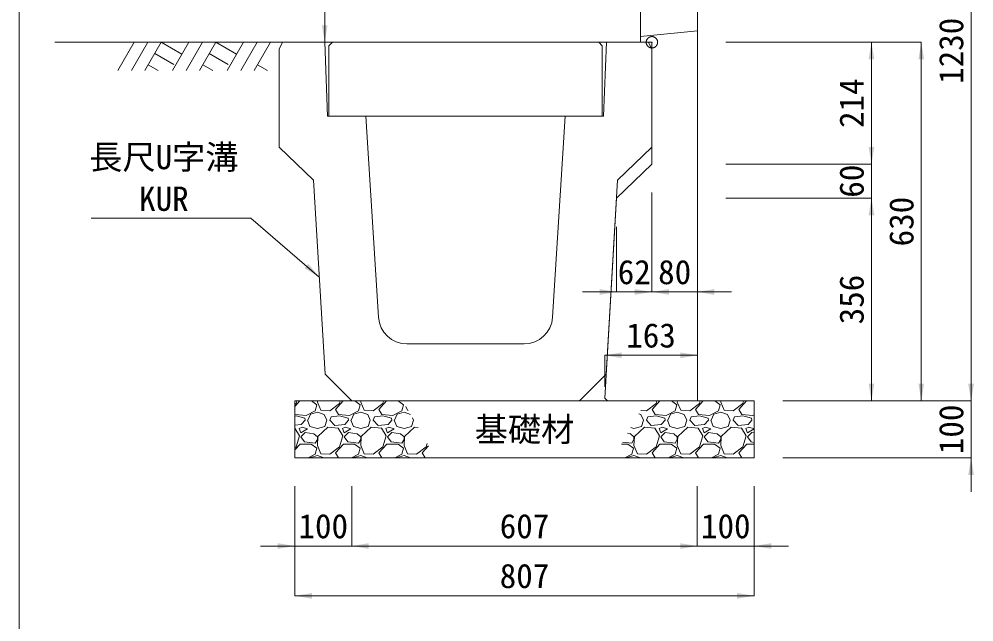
# Model space of a CAD drawing. Units: millimetres at full size, sheet at 1:40. Extents: x 206103 to 244503, y 883348 to 903496.
# Drawn here: x 234503 to 236181, y 890460 to 891519 of the extents above; entities that cross this region are included whole.
import ezdxf
from ezdxf.enums import TextEntityAlignment as Align

# ---------------------------------------------------------------- set-up
doc = ezdxf.new("R2010")
doc.units = ezdxf.units.MM
doc.header["$LTSCALE"] = 40
doc.header["$PDMODE"] = 32
doc.header["$PDSIZE"] = 20
doc.linetypes.add('DASHED', pattern=[7.5, 6, -1.5])
doc.linetypes.add('USER1', pattern=[28.575, 19.05, -3.175, 3.175, -3.175])
for name, color, linetype, lineweight in [('0_2', 7, 'Continuous', 20), ('パネックスKUR', 2, 'Continuous', 20), ('図枠', 5, 'Continuous', 13), ('基礎材', 7, 'Continuous', 15), ('寸法線', 7, 'Continuous', 13), ('引出線', 4, 'Continuous', 13), ('本体', 2, 'Continuous', 13), ('補助線', 8, 'USER1', 13), ('ﾊｯﾁﾝｸﾞ', 7, 'Continuous', 5)]:
    doc.layers.add(name, color=color, linetype=linetype, lineweight=lineweight)
doc.styles.add('ＭＳ ゴシック', font='')
doc.styles.get('ＭＳ ゴシック').set_extended_font_data('MS Gothic')

# ---------------------------------------------------------------- blocks, each defined once
blk = doc.blocks.new('filled_arrow')
at = {"color": 0, "linetype": 'Continuous', "lineweight": -2}
blk.add_solid([(7.5, 1.25), (0, 0), (7.5, -1.25)], dxfattribs=at)

msp = doc.modelspace()

# ---------------------------------------------------------------- linework, layer by layer
at = {"layer": '0_2'}
msp.add_line((234966.21, 891478.33), (234566.21, 891478.33), dxfattribs=at)
at = {"layer": 'パネックスKUR'}
for p, q in [((235695.21, 892078.33), (235695.21, 890848.33)), ((235595.21, 892073.33), (235595.21, 891478.33)), ((235615.21, 891478.33), (235595.21, 891478.33)), ((235615.21, 891478.33), (235615.21, 891264.33)), ((235615.21, 891264.33), (235553.21, 891204.33)), ((235553.21, 891204.33), (235532.5, 890853.32)), ((235532.5, 890853.32), (235537.21, 890848.33)), ((235695.21, 890848.33), (235537.21, 890848.33))]:
    msp.add_line(p, q, dxfattribs=at)
at = {"layer": 'パネックスKUR', "linetype": 'DASHED', "lineweight": 9}
msp.add_line((235595.21, 891488.33), (235695.21, 891498.33), dxfattribs=at)
at = {"layer": '図枠'}
msp.add_line((234503.21, 903148.33), (234503.21, 883348.33), dxfattribs=at)
at = {"layer": '基礎材'}
for p, q in [((234987.71, 890848.33), (235795.02, 890848.33)), ((234987.71, 890848.33), (234987.71, 890748.33)), ((235795.02, 890848.33), (235795.02, 890748.33)), ((234987.71, 890748.33), (235795.02, 890748.33))]:
    msp.add_line(p, q, dxfattribs=at)
at = {"layer": '寸法線'}
for p, q in [((235040.21, 891478.33), (235040.21, 892078.33)), ((236176.05, 890848.33), (236176.05, 892078.33)), ((235545.21, 891478.33), (235040.21, 891478.33)), ((235745.21, 891478.33), (236088.55, 891478.33)), ((235745.21, 891478.33), (236001.05, 891478.33)), ((236001.05, 891478.33), (236001.05, 891264.33)), ((236088.55, 891478.33), (236088.55, 890848.33)), ((235695.21, 891413.33), (235695.21, 891039.74)), ((236001.05, 891324.33), (236001.05, 891144.33)), ((235745.21, 891264.33), (236001.05, 891264.33)), ((235745.21, 891264.33), (236001.05, 891264.33)), ((235615.21, 891214.33), (235615.21, 891039.74)), ((235615.21, 891214.33), (235615.21, 891039.74)), ((235745.21, 891204.33), (236001.05, 891204.33)), ((235745.21, 891204.33), (236001.05, 891204.33)), ((236001.05, 891204.33), (236001.05, 890848.33)), ((235553.21, 891154.33), (235553.21, 891039.74)), ((235675.21, 891039.74), (235493.21, 891039.74)), ((235555.21, 891039.74), (235755.21, 891039.74)), ((235532.21, 890928.44), (235695.21, 890928.44)), ((235532.21, 890873.33), (235532.21, 890928.44)), ((235695.21, 890873.33), (235695.21, 890928.44)), ((236176.05, 890688.33), (236176.05, 890908.33)), ((235845.02, 890848.33), (236176.05, 890848.33)), ((235845.02, 890848.33), (236088.55, 890848.33)), ((235845.02, 890848.33), (236001.05, 890848.33)), ((235845.02, 890848.33), (236176.05, 890848.33)), ((235845.02, 890748.33), (236176.05, 890748.33)), ((234987.71, 890698.33), (234987.71, 890593.39)), ((234987.71, 890698.33), (234987.71, 890505.89)), ((235087.71, 890698.33), (235087.71, 890593.39)), ((235087.71, 890698.33), (235087.71, 890593.39)), ((235695.02, 890698.33), (235695.02, 890593.39)), ((235695.02, 890698.33), (235695.02, 890593.39)), ((235795.02, 890698.33), (235795.02, 890593.39)), ((235795.02, 890698.33), (235795.02, 890505.89)), ((234927.71, 890593.39), (235147.71, 890593.39)), ((235087.71, 890593.39), (235695.02, 890593.39)), ((235635.02, 890593.39), (235855.02, 890593.39)), ((235795.02, 890505.89), (234987.71, 890505.89))]:
    msp.add_line(p, q, dxfattribs=at)
at = {"layer": '引出線'}
msp.add_lwpolyline([(235030.77, 891065.76), (234910.56, 891169.22), (234629.73, 891169.22)], dxfattribs=at)
at = {"layer": '本体'}
for p, q in [((234960.21, 891466.33), (234966.21, 891478.33)), ((234966.21, 891478.33), (235040.21, 891478.33)), ((235040.21, 891478.33), (235045.21, 891348.33)), ((235535.21, 891478.33), (235530.21, 891348.33)), ((235535.21, 891478.33), (235609.21, 891478.33)), ((235615.21, 891466.33), (235609.21, 891478.33)), ((234960.21, 891466.33), (234960.21, 891294.33)), ((235615.21, 891466.33), (235615.21, 891294.33)), ((235045.21, 891348.33), (235112.71, 891348.33)), ((235112.71, 891348.33), (235134.78, 890995.21)), ((235462.71, 891348.33), (235440.64, 890995.21)), ((235462.71, 891348.33), (235530.21, 891348.33)), ((234960.21, 891294.33), (235020.71, 891236.33)), ((235615.21, 891294.33), (235554.71, 891236.33)), ((235020.71, 891236.33), (235040.84, 890895.19)), ((235554.71, 891236.33), (235534.57, 890895.19)), ((235184.68, 890948.33), (235390.73, 890948.33)), ((235087.71, 890848.33), (235040.84, 890895.19)), ((235487.71, 890848.33), (235534.57, 890895.19)), ((235087.71, 890848.33), (235487.71, 890848.33))]:
    msp.add_line(p, q, dxfattribs=at)
at = {"layer": '本体', "lineweight": 20}
msp.add_lwpolyline([(235047.71, 891348.33), (235047.71, 891472.33), (235053.71, 891478.33), (235521.71, 891478.33), (235527.71, 891472.33), (235527.71, 891348.33)], close=True, dxfattribs=at)
at = {"layer": '本体'}
for centre, start, end in [((235184.68, 890998.33), 183.57633, 270), ((235390.73, 890998.33), 270, 356.42367)]:
    msp.add_arc(centre, 50, start, end, dxfattribs=at)
at = {"layer": '補助線'}
msp.add_point((235615.21, 891478.33), dxfattribs=at)
at = {"layer": 'ﾊｯﾁﾝｸﾞ', "lineweight": 9}
for p, q in [((234705.65, 891478.33), (234677, 891428.71)), ((234729.27, 891478.33), (234700.62, 891428.71)), ((234752.89, 891478.33), (234724.24, 891428.71)), ((234752.89, 891478.33), (234789.46, 891457.22)), ((234801.65, 891478.33), (234773, 891428.71)), ((234825.27, 891478.33), (234796.62, 891428.71)), ((234848.89, 891478.33), (234820.24, 891428.71)), ((234848.89, 891478.33), (234885.46, 891457.22)), ((234897.65, 891478.33), (234869, 891428.71)), ((234921.27, 891478.33), (234892.62, 891428.71)), ((234944.89, 891478.33), (234916.24, 891428.71)), ((234741.47, 891458.55), (234774.88, 891439.26)), ((234837.47, 891458.55), (234870.88, 891439.26)), ((234730.05, 891438.76), (234747.46, 891428.71)), ((234826.05, 891438.76), (234843.46, 891428.71)), ((234922.05, 891438.76), (234939.46, 891428.71))]:
    msp.add_line(p, q, dxfattribs=at)
at = {"layer": 'ﾊｯﾁﾝｸﾞ'}
for p, q in [((234987.71, 890838.39), (234996.65, 890848.33)), ((234987.71, 890842.22), (234990.01, 890844)), ((234990.01, 890844), (234991.39, 890848.33)), ((235017.03, 890848.33), (235026.58, 890841.71)), ((235026.58, 890841.71), (235023.54, 890831.05)), ((235027.44, 890848.33), (235027.35, 890846.29)), ((235027.35, 890846.29), (235033.44, 890831.81)), ((235049.44, 890831.05), (235066.21, 890844)), ((235059.35, 890833.33), (235072.85, 890848.33)), ((235064.68, 890824.19), (235059.35, 890833.33)), ((235066.21, 890844), (235067.59, 890848.33)), ((235093.23, 890848.33), (235102.78, 890841.71)), ((235102.78, 890841.71), (235099.74, 890831.05)), ((235103.64, 890848.33), (235103.55, 890846.29)), ((235103.55, 890846.29), (235109.64, 890831.81)), ((235125.64, 890831.05), (235142.41, 890844)), ((235135.55, 890833.33), (235149.05, 890848.33)), ((235140.88, 890824.19), (235135.55, 890833.33)), ((235142.41, 890844), (235143.79, 890848.33)), ((235169.43, 890848.33), (235178.98, 890841.71)), ((235178.98, 890841.71), (235175.94, 890831.05)), ((235183.09, 890838.34), (235185.84, 890831.81)), ((235605.8, 890831.05), (235622.56, 890844)), ((235615.71, 890833.33), (235629.2, 890848.33)), ((235621.04, 890824.19), (235615.71, 890833.33)), ((235622.56, 890844), (235623.95, 890848.33)), ((235649.58, 890848.33), (235659.14, 890841.71)), ((235659.14, 890841.71), (235656.09, 890831.05)), ((235660, 890848.33), (235659.9, 890846.29)), ((235659.9, 890846.29), (235666, 890831.81)), ((235682, 890831.05), (235698.76, 890844)), ((235691.91, 890833.33), (235705.4, 890848.33)), ((235697.24, 890824.19), (235691.91, 890833.33)), ((235698.76, 890844), (235700.15, 890848.33)), ((235725.78, 890848.33), (235735.34, 890841.71)), ((235735.34, 890841.71), (235732.29, 890831.05)), ((235736.2, 890848.33), (235736.1, 890846.29)), ((235736.1, 890846.29), (235742.2, 890831.81)), ((235758.2, 890831.05), (235774.96, 890844)), ((235768.11, 890833.33), (235781.6, 890848.33)), ((235773.44, 890824.19), (235768.11, 890833.33)), ((235774.96, 890844), (235776.35, 890848.33)), ((234988.48, 890824.19), (234987.71, 890825.52)), ((234990.01, 890821.9), (234987.71, 890821.66)), ((235007.53, 890822.66), (234988.48, 890824.19)), ((235005.25, 890818.09), (234990.01, 890821.9)), ((235006.01, 890814.28), (235005.25, 890818.09)), ((235023.54, 890831.05), (235007.53, 890822.66)), ((235010.58, 890814.28), (235015.15, 890824.95)), ((235015.15, 890824.95), (235027.35, 890828.76)), ((235027.35, 890828.76), (235039.54, 890824.19)), ((235033.44, 890831.81), (235049.44, 890831.05)), ((235039.54, 890824.19), (235044.11, 890814.28)), ((235049.44, 890814.28), (235051.73, 890820.38)), ((235066.21, 890821.9), (235051.73, 890820.38)), ((235083.73, 890822.66), (235064.68, 890824.19)), ((235081.45, 890818.09), (235066.21, 890821.9)), ((235082.21, 890814.28), (235081.45, 890818.09)), ((235099.74, 890831.05), (235083.73, 890822.66)), ((235086.78, 890814.28), (235091.35, 890824.95)), ((235091.35, 890824.95), (235103.55, 890828.76)), ((235103.55, 890828.76), (235115.74, 890824.19)), ((235109.64, 890831.81), (235125.64, 890831.05)), ((235115.74, 890824.19), (235120.31, 890814.28)), ((235125.64, 890814.28), (235127.93, 890820.38)), ((235142.41, 890821.9), (235127.93, 890820.38)), ((235159.93, 890822.66), (235140.88, 890824.19)), ((235157.65, 890818.09), (235142.41, 890821.9)), ((235158.41, 890814.28), (235157.65, 890818.09)), ((235175.94, 890831.05), (235159.93, 890822.66)), ((235162.98, 890814.28), (235167.55, 890824.95)), ((235167.55, 890824.95), (235179.75, 890828.76)), ((235179.75, 890828.76), (235191.08, 890824.51)), ((235185.84, 890831.81), (235186.89, 890831.76)), ((235194.63, 890818.35), (235196.51, 890814.28)), ((235592.26, 890825.55), (235595.89, 890824.19)), ((235595.71, 890831.53), (235605.8, 890831.05)), ((235595.89, 890824.19), (235600.47, 890814.28)), ((235605.8, 890814.28), (235608.09, 890820.38)), ((235622.56, 890821.9), (235608.09, 890820.38)), ((235640.09, 890822.66), (235621.04, 890824.19)), ((235637.8, 890818.09), (235622.56, 890821.9)), ((235638.57, 890814.28), (235637.8, 890818.09)), ((235656.09, 890831.05), (235640.09, 890822.66)), ((235643.14, 890814.28), (235647.71, 890824.95)), ((235647.71, 890824.95), (235659.9, 890828.76)), ((235659.9, 890828.76), (235672.09, 890824.19)), ((235666, 890831.81), (235682, 890831.05)), ((235672.09, 890824.19), (235676.67, 890814.28)), ((235682, 890814.28), (235684.29, 890820.38)), ((235698.76, 890821.9), (235684.29, 890820.38)), ((235716.29, 890822.66), (235697.24, 890824.19)), ((235714, 890818.09), (235698.76, 890821.9)), ((235714.77, 890814.28), (235714, 890818.09)), ((235732.29, 890831.05), (235716.29, 890822.66)), ((235719.34, 890814.28), (235723.91, 890824.95)), ((235723.91, 890824.95), (235736.1, 890828.76)), ((235736.1, 890828.76), (235748.29, 890824.19)), ((235742.2, 890831.81), (235758.2, 890831.05)), ((235748.29, 890824.19), (235752.87, 890814.28)), ((235758.2, 890814.28), (235760.49, 890820.38)), ((235774.96, 890821.9), (235760.49, 890820.38)), ((235792.49, 890822.66), (235773.44, 890824.19)), ((235790.2, 890818.09), (235774.96, 890821.9)), ((235790.97, 890814.28), (235790.2, 890818.09)), ((235795.02, 890823.99), (235792.49, 890822.66)), ((234999.15, 890806.66), (234987.71, 890805.67)), ((234987.72, 890800.57), (234987.71, 890800.57)), ((234996.1, 890786.85), (234987.72, 890800.57)), ((235000.68, 890802.09), (234995.34, 890799.8)), ((234995.34, 890799.8), (234998.39, 890792.18)), ((234998.39, 890792.18), (235009.82, 890799.04)), ((235006.01, 890814.28), (234999.15, 890806.66)), ((235009.82, 890799.04), (235000.68, 890802.09)), ((235009.82, 890814.28), (235014.39, 890803.61)), ((235014.39, 890803.61), (235027.35, 890799.8)), ((235027.35, 890799.8), (235040.3, 890803.61)), ((235045.63, 890802.09), (235028.11, 890786.09)), ((235040.3, 890803.61), (235044.11, 890814.28)), ((235063.92, 890800.57), (235045.63, 890802.09)), ((235057.83, 890805.14), (235049.44, 890814.28)), ((235075.35, 890806.66), (235057.83, 890805.14)), ((235072.3, 890786.85), (235063.92, 890800.57)), ((235076.88, 890802.09), (235071.54, 890799.8)), ((235071.54, 890799.8), (235074.59, 890792.18)), ((235074.59, 890792.18), (235086.02, 890799.04)), ((235082.21, 890814.28), (235075.35, 890806.66)), ((235086.02, 890799.04), (235076.88, 890802.09)), ((235086.02, 890814.28), (235090.59, 890803.61)), ((235090.59, 890803.61), (235103.55, 890799.8)), ((235103.55, 890799.8), (235116.5, 890803.61)), ((235121.83, 890802.09), (235104.31, 890786.09)), ((235116.5, 890803.61), (235120.31, 890814.28)), ((235140.12, 890800.57), (235121.83, 890802.09)), ((235134.03, 890805.14), (235125.64, 890814.28)), ((235151.55, 890806.66), (235134.03, 890805.14)), ((235148.5, 890786.85), (235140.12, 890800.57)), ((235153.08, 890802.09), (235147.74, 890799.8)), ((235147.74, 890799.8), (235150.79, 890792.18)), ((235150.79, 890792.18), (235162.22, 890799.04)), ((235158.41, 890814.28), (235151.55, 890806.66)), ((235162.22, 890799.04), (235153.08, 890802.09)), ((235162.22, 890814.28), (235166.79, 890803.61)), ((235166.79, 890803.61), (235179.75, 890799.8)), ((235179.75, 890799.8), (235192.7, 890803.61)), ((235198.03, 890802.09), (235180.51, 890786.09)), ((235192.7, 890803.61), (235196.51, 890814.28)), ((235204.32, 890801.57), (235198.03, 890802.09)), ((235578.31, 890801.39), (235583.7, 890799.8)), ((235583.7, 890799.8), (235596.66, 890803.61)), ((235601.99, 890802.09), (235584.46, 890786.09)), ((235596.66, 890803.61), (235600.47, 890814.28)), ((235620.28, 890800.57), (235601.99, 890802.09)), ((235614.18, 890805.14), (235605.8, 890814.28)), ((235631.71, 890806.66), (235614.18, 890805.14)), ((235628.66, 890786.85), (235620.28, 890800.57)), ((235633.23, 890802.09), (235627.9, 890799.8)), ((235627.9, 890799.8), (235630.95, 890792.18)), ((235630.95, 890792.18), (235642.38, 890799.04)), ((235638.57, 890814.28), (235631.71, 890806.66)), ((235642.38, 890799.04), (235633.23, 890802.09)), ((235642.38, 890814.28), (235646.95, 890803.61)), ((235646.95, 890803.61), (235659.9, 890799.8)), ((235659.9, 890799.8), (235672.86, 890803.61)), ((235678.19, 890802.09), (235660.66, 890786.09)), ((235672.86, 890803.61), (235676.67, 890814.28)), ((235696.48, 890800.57), (235678.19, 890802.09)), ((235690.38, 890805.14), (235682, 890814.28)), ((235707.91, 890806.66), (235690.38, 890805.14)), ((235704.86, 890786.85), (235696.48, 890800.57)), ((235709.43, 890802.09), (235704.1, 890799.8)), ((235704.1, 890799.8), (235707.15, 890792.18)), ((235707.15, 890792.18), (235718.58, 890799.04)), ((235714.77, 890814.28), (235707.91, 890806.66)), ((235718.58, 890799.04), (235709.43, 890802.09)), ((235718.58, 890814.28), (235723.15, 890803.61)), ((235723.15, 890803.61), (235736.1, 890799.8)), ((235736.1, 890799.8), (235749.06, 890803.61)), ((235754.39, 890802.09), (235736.86, 890786.09)), ((235749.06, 890803.61), (235752.87, 890814.28)), ((235772.68, 890800.57), (235754.39, 890802.09)), ((235766.58, 890805.14), (235758.2, 890814.28)), ((235784.11, 890806.66), (235766.58, 890805.14)), ((235781.06, 890786.85), (235772.68, 890800.57)), ((235785.63, 890802.09), (235780.3, 890799.8)), ((235780.3, 890799.8), (235783.35, 890792.18)), ((235783.35, 890792.18), (235794.78, 890799.04)), ((235790.97, 890814.28), (235784.11, 890806.66)), ((235794.78, 890799.04), (235785.63, 890802.09)), ((235794.78, 890814.28), (235795.02, 890813.7)), ((234990.01, 890767.8), (234996.1, 890786.85)), ((235006.01, 890792.95), (234998.39, 890785.33)), ((234998.39, 890785.33), (235004.49, 890776.18)), ((235021.25, 890790.66), (235006.01, 890792.95)), ((235027.35, 890785.33), (235021.25, 890790.66)), ((235028.11, 890786.09), (235027.35, 890770.09)), ((235027.35, 890780.75), (235027.35, 890785.33)), ((235066.21, 890767.8), (235072.3, 890786.85)), ((235082.21, 890792.95), (235074.59, 890785.33)), ((235074.59, 890785.33), (235080.69, 890776.18)), ((235097.45, 890790.66), (235082.21, 890792.95)), ((235103.55, 890785.33), (235097.45, 890790.66)), ((235104.31, 890786.09), (235103.55, 890770.09)), ((235103.55, 890780.75), (235103.55, 890785.33)), ((235142.41, 890767.8), (235148.5, 890786.85)), ((235158.41, 890792.95), (235150.79, 890785.33)), ((235150.79, 890785.33), (235156.89, 890776.18)), ((235173.65, 890790.66), (235158.41, 890792.95)), ((235179.75, 890785.33), (235173.65, 890790.66)), ((235180.51, 890786.09), (235179.75, 890770.09)), ((235179.75, 890780.75), (235179.75, 890785.33)), ((235577.61, 890790.66), (235572.55, 890791.42)), ((235583.7, 890785.33), (235577.61, 890790.66)), ((235584.46, 890786.09), (235583.7, 890770.09)), ((235583.7, 890780.75), (235583.7, 890785.33)), ((235622.56, 890767.8), (235628.66, 890786.85)), ((235638.57, 890792.95), (235630.95, 890785.33)), ((235630.95, 890785.33), (235637.04, 890776.18)), ((235653.81, 890790.66), (235638.57, 890792.95)), ((235659.9, 890785.33), (235653.81, 890790.66)), ((235660.66, 890786.09), (235659.9, 890770.09)), ((235659.9, 890780.75), (235659.9, 890785.33)), ((235698.76, 890767.8), (235704.86, 890786.85)), ((235714.77, 890792.95), (235707.15, 890785.33)), ((235707.15, 890785.33), (235713.24, 890776.18)), ((235730.01, 890790.66), (235714.77, 890792.95)), ((235736.1, 890785.33), (235730.01, 890790.66)), ((235736.86, 890786.09), (235736.1, 890770.09)), ((235736.1, 890780.75), (235736.1, 890785.33)), ((235774.96, 890767.8), (235781.06, 890786.85)), ((235790.97, 890792.95), (235783.35, 890785.33)), ((235783.35, 890785.33), (235789.44, 890776.18)), ((235795.02, 890792.34), (235790.97, 890792.95)), ((234987.71, 890762.19), (234996.87, 890772.37)), ((234987.71, 890766.02), (234990.01, 890767.8)), ((234996.87, 890772.37), (235016.68, 890772.37)), ((235004.49, 890776.18), (235023.54, 890773.9)), ((235016.68, 890772.37), (235026.58, 890765.51)), ((235023.54, 890773.9), (235027.35, 890780.75)), ((235026.58, 890765.51), (235023.54, 890754.85)), ((235027.35, 890770.09), (235033.44, 890755.61)), ((235049.44, 890754.85), (235066.21, 890767.8)), ((235059.35, 890757.13), (235073.07, 890772.37)), ((235073.07, 890772.37), (235092.88, 890772.37)), ((235080.69, 890776.18), (235099.74, 890773.9)), ((235092.88, 890772.37), (235102.78, 890765.51)), ((235099.74, 890773.9), (235103.55, 890780.75)), ((235102.78, 890765.51), (235099.74, 890754.85)), ((235103.55, 890770.09), (235109.64, 890755.61)), ((235125.64, 890754.85), (235142.41, 890767.8)), ((235135.55, 890757.13), (235149.27, 890772.37)), ((235149.27, 890772.37), (235169.08, 890772.37)), ((235156.89, 890776.18), (235175.94, 890773.9)), ((235169.08, 890772.37), (235178.98, 890765.51)), ((235175.94, 890773.9), (235179.75, 890780.75)), ((235178.98, 890765.51), (235175.94, 890754.85)), ((235179.75, 890770.09), (235185.84, 890755.61)), ((235201.84, 890754.85), (235218.61, 890767.8)), ((235211.75, 890757.13), (235222.85, 890769.47)), ((235218.61, 890767.8), (235220.47, 890773.61)), ((235561.55, 890772.37), (235573.03, 890772.37)), ((235563.56, 890775.86), (235579.89, 890773.9)), ((235573.03, 890772.37), (235582.94, 890765.51)), ((235579.89, 890773.9), (235583.7, 890780.75)), ((235582.94, 890765.51), (235579.89, 890754.85)), ((235583.7, 890770.09), (235589.8, 890755.61)), ((235605.8, 890754.85), (235622.56, 890767.8)), ((235615.71, 890757.13), (235629.42, 890772.37)), ((235629.42, 890772.37), (235649.23, 890772.37)), ((235637.04, 890776.18), (235656.09, 890773.9)), ((235649.23, 890772.37), (235659.14, 890765.51)), ((235656.09, 890773.9), (235659.9, 890780.75)), ((235659.14, 890765.51), (235656.09, 890754.85)), ((235659.9, 890770.09), (235666, 890755.61)), ((235682, 890754.85), (235698.76, 890767.8)), ((235691.91, 890757.13), (235705.62, 890772.37)), ((235705.62, 890772.37), (235725.43, 890772.37)), ((235713.24, 890776.18), (235732.29, 890773.9)), ((235725.43, 890772.37), (235735.34, 890765.51)), ((235732.29, 890773.9), (235736.1, 890780.75)), ((235735.34, 890765.51), (235732.29, 890754.85)), ((235736.1, 890770.09), (235742.2, 890755.61)), ((235758.2, 890754.85), (235774.96, 890767.8)), ((235768.11, 890757.13), (235781.82, 890772.37)), ((235781.82, 890772.37), (235795.02, 890772.37)), ((235789.44, 890776.18), (235795.02, 890775.51)), ((234988.29, 890748.33), (234987.71, 890749.32)), ((235023.54, 890754.85), (235011.1, 890748.33)), ((235014.98, 890748.33), (235015.15, 890748.75)), ((235015.15, 890748.75), (235027.35, 890752.56)), ((235027.35, 890752.56), (235038.63, 890748.33)), ((235033.44, 890755.61), (235049.44, 890754.85)), ((235064.49, 890748.33), (235059.35, 890757.13)), ((235099.74, 890754.85), (235087.3, 890748.33)), ((235091.18, 890748.33), (235091.35, 890748.75)), ((235091.35, 890748.75), (235103.55, 890752.56)), ((235103.55, 890752.56), (235114.83, 890748.33)), ((235109.64, 890755.61), (235125.64, 890754.85)), ((235140.69, 890748.33), (235135.55, 890757.13)), ((235175.94, 890754.85), (235163.5, 890748.33)), ((235167.38, 890748.33), (235167.55, 890748.75)), ((235167.55, 890748.75), (235179.75, 890752.56)), ((235179.75, 890752.56), (235191.03, 890748.33)), ((235185.84, 890755.61), (235201.84, 890754.85)), ((235216.89, 890748.33), (235211.75, 890757.13)), ((235579.89, 890754.85), (235567.45, 890748.33)), ((235571.33, 890748.33), (235571.51, 890748.75)), ((235571.51, 890748.75), (235583.7, 890752.56)), ((235583.7, 890752.56), (235594.98, 890748.33)), ((235589.8, 890755.61), (235605.8, 890754.85)), ((235620.84, 890748.33), (235615.71, 890757.13)), ((235656.09, 890754.85), (235643.65, 890748.33)), ((235647.53, 890748.33), (235647.71, 890748.75)), ((235647.71, 890748.75), (235659.9, 890752.56)), ((235659.9, 890752.56), (235671.18, 890748.33)), ((235666, 890755.61), (235682, 890754.85)), ((235697.04, 890748.33), (235691.91, 890757.13)), ((235732.29, 890754.85), (235719.85, 890748.33)), ((235723.73, 890748.33), (235723.91, 890748.75)), ((235723.91, 890748.75), (235736.1, 890752.56)), ((235736.1, 890752.56), (235747.38, 890748.33)), ((235742.2, 890755.61), (235758.2, 890754.85)), ((235773.24, 890748.33), (235768.11, 890757.13))]:
    msp.add_line(p, q, dxfattribs=at)

# ---------------------------------------------------------------- block references
at = {"layer": '寸法線', "xscale": 4, "yscale": 4}
for p, rotation in [((235040.21, 891478.33), 90), ((236001.05, 891478.33), 270), ((236088.55, 891478.33), 270), ((236001.05, 891264.33), 90), ((236001.05, 891264.33), 90), ((236001.05, 891204.33), 270), ((236001.05, 891204.33), 270), ((235553.21, 891039.74), 180), ((235615.21, 891039.74), 180), ((235695.21, 890928.44), 180), ((236001.05, 890848.33), 90), ((236088.55, 890848.33), 90), ((236176.05, 890848.33), 90), ((236176.05, 890848.33), 90), ((236176.05, 890748.33), 270), ((234987.71, 890593.39), 180), ((235695.02, 890593.39), 180), ((235695.02, 890593.39), 180), ((235795.02, 890505.89), 180)]:
    msp.add_blockref('filled_arrow', p, dxfattribs=dict(at, rotation=rotation))
for p in [(235615.21, 891039.74), (235695.21, 891039.74), (235532.21, 890928.44), (235087.71, 890593.39), (235087.71, 890593.39), (235795.02, 890593.39), (234987.71, 890505.89)]:
    msp.add_blockref('filled_arrow', p, dxfattribs=at)
at = {"layer": '引出線', "xscale": 4, "yscale": 4, "rotation": 139.3}
msp.add_blockref('filled_arrow', (235030.77, 891065.76), dxfattribs=at)

# ---------------------------------------------------------------- texts
at = {"layer": '寸法線', "style": 'ＭＳ ゴシック'}
for s, p in [('1230', (236141.05, 891463.33)), ('214', (235966.05, 891371.33)), ('60', (235966.05, 891234.33)), ('630', (236053.55, 891163.33)), ('356', (235966.05, 891026.33)), ('100', (236141.05, 890798.33))]:
    msp.add_text(s, height=42.72, rotation=90, dxfattribs=at).set_placement(p, align=Align.MIDDLE_CENTER)
for s, p in [('62', (235584.21, 891074.74)), ('80', (235655.21, 891074.74)), ('163', (235613.71, 890963.44)), ('基礎材', (235391.37, 890798.33)), ('100', (235037.71, 890628.39)), ('607', (235391.37, 890628.39)), ('100', (235745.02, 890628.39)), ('807', (235391.37, 890540.89))]:
    msp.add_text(s, height=42.72, dxfattribs=at).set_placement(p, align=Align.MIDDLE_CENTER)
at = {"layer": '引出線', "style": 'ＭＳ ゴシック'}
for s, p in [('長尺U字溝', (234626.53, 891242.46)), ('KUR', (234713.94, 891169.33))]:
    msp.add_text(s, height=42.72, dxfattribs=at).set_placement(p, align=Align.BOTTOM_LEFT)

doc.saveas('drawing.dxf')
